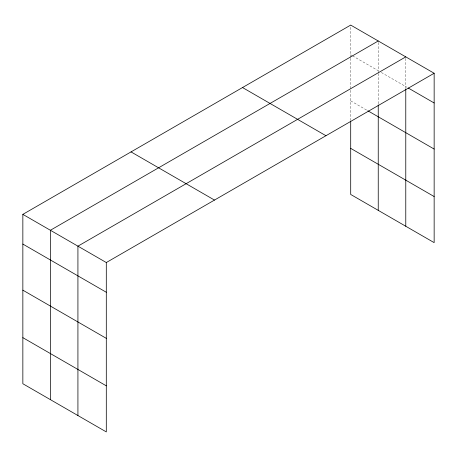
<?xml version="1.0" encoding="UTF-8"?>
<svg xmlns="http://www.w3.org/2000/svg" width="457" height="457" viewBox="0 0 457 457"><rect width="100%" height="100%" fill="white"/><g stroke="black" fill="none" stroke-linecap="round" stroke-linejoin="round"><path stroke-width="0.34" stroke-dasharray="2.29 1.71" d="M350.702 58.29L350.702 120.437M350.702 57.588L350.702 25.084M378.242 73.491L378.242 104.213M378.242 72.789L378.242 40.981M405.776 88.692L405.776 56.879M350.702 54.794L351.924 55.503M352.536 55.857L378.242 70.698M381.298 72.463L407.01 87.304M350.702 100.883L367.222 110.423"/><path stroke-width="0.69" d="M405.776 89.389L405.776 226.255M22.85 214.367L106.298 262.541L106.298 431.916L22.85 383.743L22.85 214.367L350.702 25.084L434.15 73.257L434.15 242.633L350.702 194.459L350.702 121.134M378.242 40.981L50.39 230.265L50.39 399.641M405.776 56.879L77.924 246.163L77.924 415.539M106.298 262.541L434.15 73.257M408.244 88.018L434.15 102.974M367.839 110.777L434.15 149.062M350.702 148.371L434.15 196.55M242.513 87.544L325.961 135.723M131.039 151.901L214.487 200.08M22.85 244.078L106.298 292.257M22.85 290.166L106.298 338.346M22.85 337.654L106.298 385.834M378.242 104.91L378.242 210.357"/></g></svg>
